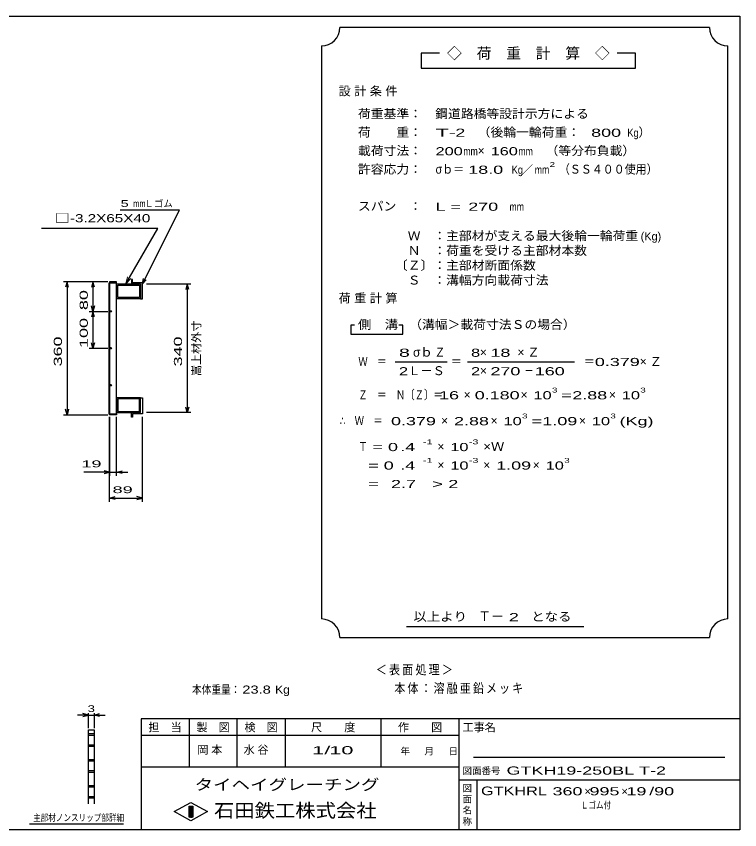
# Model space of a CAD drawing. Units: millimetres, scale not verified. Extents: x -1820 to 1731, y -1282 to 1054.
# Drawn here: x -227 to 1731, y -1146 to 1054 of the extents above; entities that cross this region are included whole.
import ezdxf
from ezdxf.enums import TextEntityAlignment as Align

# ---------------------------------------------------------------- set-up
doc = ezdxf.new("R2010")
doc.units = ezdxf.units.MM
doc.header["$LTSCALE"] = 10
for name, color, linetype, lineweight in [('0_2', 150, 'Continuous', 25), ('16', 3, 'Continuous', 25), ('22', 4, 'Continuous', 25), ('24', 2, 'Continuous', 25), ('32', 4, 'Continuous', 25)]:
    doc.layers.add(name, color=color, linetype=linetype, lineweight=lineweight)
doc.styles.add('ベクトル', font='')
doc.styles.get('ベクトル').set_extended_font_data('ベクトル')

msp = doc.modelspace()

# ---------------------------------------------------------------- linework, layer by layer
at = {"layer": '0_2'}
for p, q in [((-1729, 1053.5), (1731, 1053.5)), ((1731, 1053.5), (1731, -1146.5)), ((1731, -846.5), (111, -846.5)), ((111, -846.5), (111, -1146.5)), ((241, -846.5), (241, -976.5)), ((371, -976.5), (371, -846.5)), ((501, -846.5), (501, -976.5)), ((761, -976.5), (761, -846.5)), ((971, -846.5), (971, -1146.5)), ((971, -891.5), (111, -891.5)), ((1691, -951.5), (1011, -951.5)), ((111, -976.5), (971, -976.5)), ((971, -1011.5), (1731, -1011.5)), ((1021, -1146.5), (1021, -1011.5)), ((201, -1097.5), (246, -1072.5)), ((246, -1072.5), (291, -1097.5)), ((246, -1122.5), (201, -1097.5)), ((241, -1082.5), (251, -1082.5)), ((241, -1112.5), (241, -1082.5)), ((241, -1082.5), (243, -1082.5)), ((243, -1082.5), (243, -1112.5)), ((245, -1112.5), (245, -1082.5)), ((245, -1082.5), (247, -1082.5)), ((291, -1097.5), (246, -1122.5)), ((247, -1082.5), (247, -1112.5)), ((249, -1112.5), (249, -1082.5)), ((249, -1082.5), (251, -1082.5)), ((251, -1082.5), (251, -1112.5)), ((251, -1082.5), (251, -1112.5)), ((251, -1112.5), (241, -1112.5)), ((243, -1112.5), (245, -1112.5)), ((247, -1112.5), (249, -1112.5)), ((1731, -1146.5), (-1729, -1146.5))]:
    msp.add_line(p, q, dxfattribs=at)
at = {"layer": '16'}
for p, q in [((25.3, -21.5), (25.3, 332.5)), ((25.3, 332.5), (26, 332.5)), ((45, 335.5), (26, 335.5)), ((26, 335.5), (26, 332.5)), ((26, 332.5), (45, 332.5)), ((26, 332.5), (26, -21.5)), ((45, 332.5), (26, 332.5)), ((45, 332.5), (45, 335.5)), ((45, -21.5), (45, 332.5)), ((88, 341.5), (85, 341.5)), ((85, 341.5), (85, 329.5)), ((88, 332.5), (88, 341.5)), ((115, 332.5), (88, 332.5)), ((115, 289.5), (115, 332.5)), ((45, 329.5), (110, 329.5)), ((45, 289.5), (45, 329.5)), ((48, 326.5), (107, 326.5)), ((48, 292.5), (48, 326.5)), ((85, 329.5), (110, 329.5)), ((107, 326.5), (107, 292.5)), ((110, 329.5), (110, 289.5)), ((110, 329.5), (110, 289.5)), ((110, 289.5), (45, 289.5)), ((107, 292.5), (48, 292.5)), ((110, 289.5), (115, 289.5)), ((110, 21.5), (45, 21.5)), ((45, 21.5), (45, -18.5)), ((107, 18.5), (48, 18.5)), ((48, 18.5), (48, -15.5)), ((107, -15.5), (107, 18.5)), ((110, -18.5), (110, 21.5)), ((110, 21.5), (115, 21.5)), ((110, -18.5), (110, 21.5)), ((115, 21.5), (115, -21.5)), ((26, -21.5), (25.3, -21.5)), ((26, -21.5), (45, -21.5)), ((26, -24.5), (26, -21.5)), ((26, -21.5), (45, -21.5)), ((45, -18.5), (110, -18.5)), ((45, -21.5), (45, -24.5)), ((48, -15.5), (107, -15.5)), ((85, -30.5), (85, -18.5)), ((85, -18.5), (110, -18.5)), ((115, -21.5), (88, -21.5)), ((88, -21.5), (88, -30.5)), ((45, -24.5), (26, -24.5)), ((88, -30.5), (85, -30.5))]:
    msp.add_line(p, q, dxfattribs=at)
for centre in [(28.5, 255.5), (28.5, 155.5), (28.5, 55.5)]:
    msp.add_circle(centre, 2.5, dxfattribs=at)
at = {"layer": '22'}
for p, q in [((215, 529.5), (55, 529.5)), ((115, 329.5), (215, 529.5)), ((156.17, 479.72), (-157.83, 479.72)), ((69.61, 329.8), (156.17, 479.72)), ((21, 335.5), (-99, 335.5)), ((-89, 335.5), (-93, 320.5)), ((-85, 320.5), (-89, 335.5)), ((-89, 335.5), (-89, -24.5)), ((21, 335.5), (-29, 335.5)), ((-19, 335.5), (-23, 320.5)), ((-15, 320.5), (-19, 335.5)), ((-19, 335.5), (-19, 255.5)), ((115, 329.5), (118, 344.1)), ((115, 329.5), (125, 340.5)), ((126, 329.5), (246, 329.5)), ((236, 329.5), (232, 314.5)), ((240, 314.5), (236, 329.5)), ((236, 329.5), (236, -18.5)), ((-19, 255.5), (-23, 270.5)), ((-15, 270.5), (-19, 255.5)), ((-29, 255.5), (21, 255.5)), ((-19, 255.5), (-23, 240.5)), ((-15, 240.5), (-19, 255.5)), ((-19, 255.5), (-19, 155.5)), ((-29, 155.5), (21, 155.5)), ((-19, 155.5), (-23, 170.5)), ((-15, 170.5), (-19, 155.5)), ((-89, -24.5), (-93, -9.5)), ((-85, -9.5), (-89, -24.5)), ((246, -18.5), (126, -18.5)), ((236, -18.5), (232, -3.5)), ((240, -3.5), (236, -18.5)), ((-99, -24.5), (21, -24.5)), ((26, -29.5), (26, -189.5)), ((26, -259.5), (26, -29.5)), ((45, -189.5), (45, -29.5)), ((115, -259.5), (115, -29.5)), ((26, -179.5), (11, -175.5)), ((45, -179.5), (60, -175.5)), ((26, -179.5), (-44, -179.5)), ((11, -183.5), (26, -179.5)), ((26, -179.5), (45, -179.5)), ((60, -183.5), (45, -179.5)), ((45, -179.5), (75, -179.5)), ((26, -249.5), (41, -245.5)), ((41, -253.5), (26, -249.5)), ((26, -249.5), (115, -249.5)), ((115, -249.5), (100, -245.5)), ((100, -253.5), (115, -249.5))]:
    msp.add_line(p, q, dxfattribs=at)
at = {"layer": '22', "lineweight": 13}
for p, q in [((74.79, 349.12), (69.61, 329.8)), ((69.61, 329.8), (83.75, 343.94))]:
    msp.add_line(p, q, dxfattribs=at)
at = {"layer": '24', "color": 4}
for p, q in [((1649, 1023.5), (649, 1023.5)), ((599, 973.5), (599, -576.5)), ((1699, -576.5), (1699, 973.5)), ((919, 953.5), (869, 953.5)), ((869, 953.5), (869, 913.5)), ((1449, 953.5), (1399, 953.5)), ((1449, 913.5), (1449, 953.5)), ((869, 913.5), (1449, 913.5)), ((689, 218.5), (679, 218.5)), ((679, 218.5), (679, 193.5)), ((819, 218.5), (809, 218.5)), ((819, 193.5), (819, 218.5)), ((679, 193.5), (819, 193.5)), ((799, 118.5), (939, 118.5)), ((994, 118.5), (1284, 118.5)), ((829, -596.5), (1309, -596.5)), ((649, -626.5), (1649, -626.5))]:
    msp.add_line(p, q, dxfattribs=at)
for centre, start, end in [((599, 1023.5), 270, 0), ((1699, 1023.5), 180, 270), ((599, -626.5), 0, 90), ((1699, -626.5), 90, 180)]:
    msp.add_arc(centre, 50, start, end, dxfattribs=at)
at = {"layer": '32'}
for p, q in [((-31, -836.5), (-46, -832.5)), ((-31, -871.5), (-31, -831.5)), ((-16, -831.5), (-16, -871.5)), ((-16, -836.5), (-1, -832.5)), ((-31, -836.5), (-61, -836.5)), ((-46, -840.5), (-31, -836.5)), ((-31, -836.5), (-16, -836.5)), ((-1, -840.5), (-16, -836.5)), ((-16, -836.5), (14, -836.5)), ((-31, -876.5), (-16, -876.5)), ((-31, -1076.5), (-31, -876.5)), ((-16, -876.5), (-16, -1076.5)), ((-31, -886.5), (-16, -886.5)), ((-16, -891.5), (-31, -891.5)), ((-31, -916.5), (-16, -916.5)), ((-16, -921.5), (-31, -921.5)), ((-31, -956.5), (-16, -956.5)), ((-16, -961.5), (-31, -961.5)), ((-31, -986.5), (-16, -986.5)), ((-16, -991.5), (-31, -991.5)), ((-31, -1026.5), (-16, -1026.5)), ((-16, -1031.5), (-31, -1031.5)), ((-31, -1056.5), (-16, -1056.5)), ((-16, -1061.5), (-31, -1061.5)), ((64, -1131.5), (-191, -1131.5))]:
    msp.add_line(p, q, dxfattribs=at)

# ---------------------------------------------------------------- texts
at = {"layer": '0_2', "style": 'ベクトル'}
for s, height, p in [('担\u3000当', 21.99, (131, -869.5)), ('製\u3000図', 21.99, (261, -869.5)), ('検\u3000図', 21.99, (391, -869.5)), ('尺\u3000\u3000度', 21.99, (571, -869.5)), ('作\u3000\u3000図', 21.99, (806, -869.5)), ('工事名', 21.99, (981, -869.5)), ('年', 18.33, (813, -934)), ('月', 18.33, (878, -934)), ('日', 18.33, (943, -934)), ('図面番号', 18.33, (981, -987)), ('図', 18.33, (981, -1034)), ('面', 18.33, (981, -1064)), ('名', 18.33, (981, -1094)), ('称', 18.33, (981, -1124))]:
    msp.add_text(s, height=height, dxfattribs=at).set_placement(p, align=Align.MIDDLE_LEFT)
at = {"layer": '0_2', "color": 222, "style": 'ベクトル'}
for s, height, width, p in [('タイヘイグレーチング', 29.33, 1.25, (256, -1024.5)), ('石田鉄工株式会社', 36.66, 1.1, (308.5, -1094.5))]:
    msp.add_text(s, height=height, dxfattribs=dict(at, width=width)).set_placement(p, align=Align.MIDDLE_LEFT)
at = {"layer": '22', "color": 2, "style": 'ベクトル'}
for s, height, width, p in [(' 5 ', 18.33, 1.6, (45, 547)), ('mm', 18.33, 0.75, (90, 547)), (' 19 ', 18.33, 2, (-64, -157)), (' 89', 18.33, 2, (20.5, -227)), ('本体重量：', 21.99, 0.85, (249, -767.5)), (' 23.8', 21.99, 1.35, (374, -767.5)), ('Kg', 21.99, 1.1, (474, -767.5)), ('1/', 21.99, 2, (574, -931.5)), (' 10 ', 21.99, 2, (604, -931.5)), ('GTKH19-250BL T-2                       ', 21.99, 1.65, (1100, -986.5)), ('GTKHRL', 23.46, 1.4, (1031, -1041.5)), (' 360 ', 21.99, 1.65, (1211, -1042.5)), (' 995 ', 21.99, 1.65, (1311, -1042.5)), (' 19 ', 21.99, 1.65, (1411, -1042.5)), ('/', 21.99, 1.65, (1486, -1042.5)), (' 90 ', 21.99, 1.65, (1486, -1042.5)), ('Ｌゴム付', 18.33, 0.8, (1301, -1080))]:
    msp.add_text(s, height=height, dxfattribs=dict(at, width=width)).set_placement(p, align=Align.MIDDLE_LEFT)
for s, height, p in [('Ｌゴム', 18.33, (120, 547)), ('×', 21.99, (1311, -1042.5)), ('×', 21.99, (1411, -1042.5))]:
    msp.add_text(s, height=height, dxfattribs=at).set_placement(p, align=Align.MIDDLE_LEFT)
at = {"layer": '22', "color": 2, "style": 'ベクトル', "width": 1.4}
msp.add_text('□-3.2X65X40', height=21.99, dxfattribs=at).set_placement((136.17, 489.72), align=Align.BOTTOM_RIGHT)
at = {"layer": '22', "color": 2, "style": 'ベクトル', "width": 1.65}
for s, p in [(' 80 ', (-44, 245.5)), (' 100 ', (-44, 143)), (' 360 ', (-114, 93)), (' 340', (211, 93))]:
    msp.add_text(s, height=21.99, rotation=90, dxfattribs=at).set_placement(p, align=Align.MIDDLE_LEFT)
at = {"layer": '22', "color": 2, "style": 'ベクトル'}
msp.add_text('嵩上材外寸', height=21.99, rotation=90, dxfattribs=at).set_placement((261, 80.5), align=Align.MIDDLE_LEFT)
at = {"layer": '22', "color": 2, "attachment_point": 4, "style": 'ベクトル'}
for s, insert, char_height in [('\\T1.2;\\W0.85;＜表面処理＞', (746.5, -715), 25.66), ('\\T1.19;\\W0.85;本体：溶融亜鉛メッキ', (796.5, -765), 25.66), ('\\T1.25;岡本\u3000', (263.5, -931.5), 21.99), ('\\T1.25;水谷\u3000', (388.5, -931.5), 21.99)]:
    msp.add_mtext(s, dxfattribs=dict(at, insert=insert, char_height=char_height))
at = {"layer": '24', "style": 'ベクトル'}
for s, height, p in [('◇\u3000荷\u3000重\u3000計\u3000算\u3000◇', 29.33, (939, 953.5)), ('）', 24.19, (1457, 740)), ('×', 24.19, (1022, 690)), ('／', 21.99, (1141.5, 638.5)), ('(Kg)', 21.99, (1463, 458.5)), ('σｂ', 24.19, (847, 145)), ('×', 24.19, (1028, 145)), ('Ｌ－Ｓ', 24.19, (834, 95)), ('×', 24.19, (1028, 95)), ('×', 24.19, (984, 30)), ('×', 24.19, (1138, 30)), ('×', 24.19, (1377, 30)), ('×', 24.19, (923, -40)), ('×', 24.19, (1057, -40)), ('×', 24.19, (1296, -40)), ('×', 24.19, (913, -110)), ('×', 24.19, (913, -160)), ('×', 24.19, (1037, -160)), ('×', 24.19, (1171, -160)), ('Ｔ－', 25.66, (1023, -569))]:
    msp.add_text(s, height=height, dxfattribs=at).set_placement(p, align=Align.MIDDLE_LEFT)
for s, height, width, p in [('荷重基準：\u3000', 24.19, 1.05, (698, 790)), ('鋼道路橋等設計示方による', 24.19, 1.05, (907, 790)), ('荷\u3000\u3000重：\u3000', 24.19, 1.05, (698, 740)), ('T-', 21.99, 2, (908, 738.5)), (' 2 ', 21.99, 1.65, (948, 738.5)), ('（後輪一輪荷重：', 24.19, 1.05, (1022, 740)), ('  800', 21.99, 1.65, (1302, 738.5)), ('Kg', 21.99, 0.85, (1427, 738.5)), ('載荷寸法：\u3000', 24.19, 1.05, (698, 690)), ('\u3000（等分布負載）', 24.19, 1.05, (1171, 690)), ('200', 21.99, 1.5, (908, 688.5)), ('mm', 21.99, 0.8, (983, 688.5)), ('160', 21.99, 1.5, (1057, 688.5)), ('mm', 21.99, 0.8, (1132, 688.5)), ('許容応力：\u3000', 24.19, 1.05, (698, 640)), ('σｂ＝', 24.19, 0.9, (908, 640)), (' 18.0', 21.99, 1.65, (983, 638.5)), ('Kg', 21.99, 0.85, (1114, 638.5)), ('mm', 21.99, 0.8, (1176.5, 638.5)), ('2', 13.2, 1.5, (1216.5, 652.5)), ('（ＳＳ４００使用）', 24.19, 0.9, (1241.5, 640)), ('スパン\u3000：\u3000', 24.19, 1.05, (698, 540)), ('L =', 21.99, 1.65, (908, 538.5)), (' 270 ', 21.99, 1.65, (983, 538.5)), ('mm', 21.99, 0.8, (1108, 538.5)), ('\u3000Ｗ\u3000：主部材が支える最大後輪一輪荷重', 24.19, 1.05, (798, 460)), ('\u3000Ｎ\u3000：荷重を受ける主部材本数', 24.19, 1.05, (798, 420)), ('〔Ｚ〕：主部材断面係数', 24.19, 1.05, (798, 380)), ('\u3000Ｓ\u3000：溝幅方向載荷寸法', 24.19, 1.05, (798, 340)), ('側\u3000溝', 24.19, 1.1, (698, 220)), ('\u3000（溝幅＞載荷寸法Ｓの場合）', 24.19, 1.05, (802, 220)), ('8', 21.99, 1.8, (809, 143.5)), ('Ｚ', 24.19, 0.9, (905, 145)), ('8', 21.99, 1.5, (1004, 143.5)), (' 18 ', 21.99, 1.65, (1043, 143.5)), ('Ｗ\u3000＝', 24.19, 0.75, (699, 120)), ('＝', 24.19, 0.9, (949, 120)), ('＝', 24.19, 0.9, (1309, 120)), ('0.379', 21.99, 1.65, (1339, 118.5)), ('2', 21.99, 1.5, (809, 93.5)), ('2', 21.99, 1.5, (1004, 93.5)), (' 270 ', 21.99, 1.65, (1043, 93.5)), ('－', 24.19, 0.75, (1148, 95)), (' 160 ', 21.99, 1.65, (1163, 93.5)), ('Ｚ\u3000＝\u3000Ｎ〔Ｚ〕＝', 24.19, 0.75, (699, 30)), ('3', 13.2, 1.5, (1223, 42.5)), ('3', 13.2, 1.5, (1462, 42.5)), (' 16 ', 21.99, 1.65, (904, 28.5)), ('0.180', 21.99, 1.65, (1014, 28.5)), ('10', 21.99, 1.5, (1173, 28.5)), ('=', 21.99, 1.7, (1248, 28.5)), ('2.88', 21.99, 1.65, (1278, 28.5)), ('10', 21.99, 1.5, (1412, 28.5)), ('3', 13.2, 1.5, (1142, -27.5)), ('3', 13.2, 1.5, (1381, -27.5)), ('∴\u3000Ｗ\u3000＝', 24.19, 0.75, (649, -40)), (' 0.379', 21.99, 1.65, (774, -41.5)), ('2.88', 21.99, 1.65, (958, -41.5)), ('10', 21.99, 1.5, (1092, -41.5)), ('=', 21.99, 1.7, (1167, -41.5)), ('1.09', 21.99, 1.65, (1197, -41.5)), ('10', 21.99, 1.5, (1331, -41.5)), ('(Kg)', 21.99, 1.65, (1406, -41.5)), ('Ｔ', 24.19, 0.75, (699, -110)), (' = 0', 21.99, 1.65, (724, -111.5)), (' .4 ', 21.99, 1.65, (799, -111.5)), ('-1', 13.2, 1.65, (874, -97.5)), ('10', 21.99, 1.5, (948, -111.5)), ('-3', 13.2, 1.65, (998, -97.5)), ('×Ｗ', 24.19, 1.1, (1037, -110)), ('  = 0', 21.99, 1.65, (699, -161.5)), (' .4 ', 21.99, 1.65, (799, -161.5)), ('-1', 13.2, 1.65, (874, -147.5)), ('10', 21.99, 1.5, (948, -161.5)), ('-3', 13.2, 1.65, (998, -147.5)), ('1.09', 21.99, 1.65, (1072, -161.5)), ('10', 21.99, 1.5, (1206, -161.5)), ('3', 13.2, 1.5, (1256, -147.5)), ('  =', 21.99, 1.65, (699, -211.5)), (' 2.7', 21.99, 1.65, (774, -211.5)), ('>', 21.99, 1.7, (899, -211.5)), (' 2 ', 21.99, 1.65, (929, -211.5)), ('以上より\u3000', 24.19, 1.1, (848, -570)), (' 2 ', 21.99, 1.65, (1093, -571.5)), ('となる', 24.19, 1.1, (1167, -570))]:
    msp.add_text(s, height=height, dxfattribs=dict(at, width=width)).set_placement(p, align=Align.MIDDLE_LEFT)
at = {"layer": '24', "char_height": 24.19, "attachment_point": 4, "style": 'ベクトル'}
for s, insert in [('\\T1.28;設計条件', (645.5, 850)), ('\\T1.28;荷重計算', (645.5, 290)), ('\\T1.42;×Ｚ', (1129.5, 145)), ('\\T1.42;×Ｚ', (1460.5, 120))]:
    msp.add_mtext(s, dxfattribs=dict(at, insert=insert))
at = {"layer": '32', "color": 2, "style": 'ベクトル'}
for s, width, p in [('3', 1.45, (-33.5, -819)), ('主部材ノンスリップ部詳細', 0.8, (-181, -1114))]:
    msp.add_text(s, height=18.33, dxfattribs=dict(at, width=width)).set_placement(p, align=Align.MIDDLE_LEFT)

doc.saveas('drawing.dxf')
